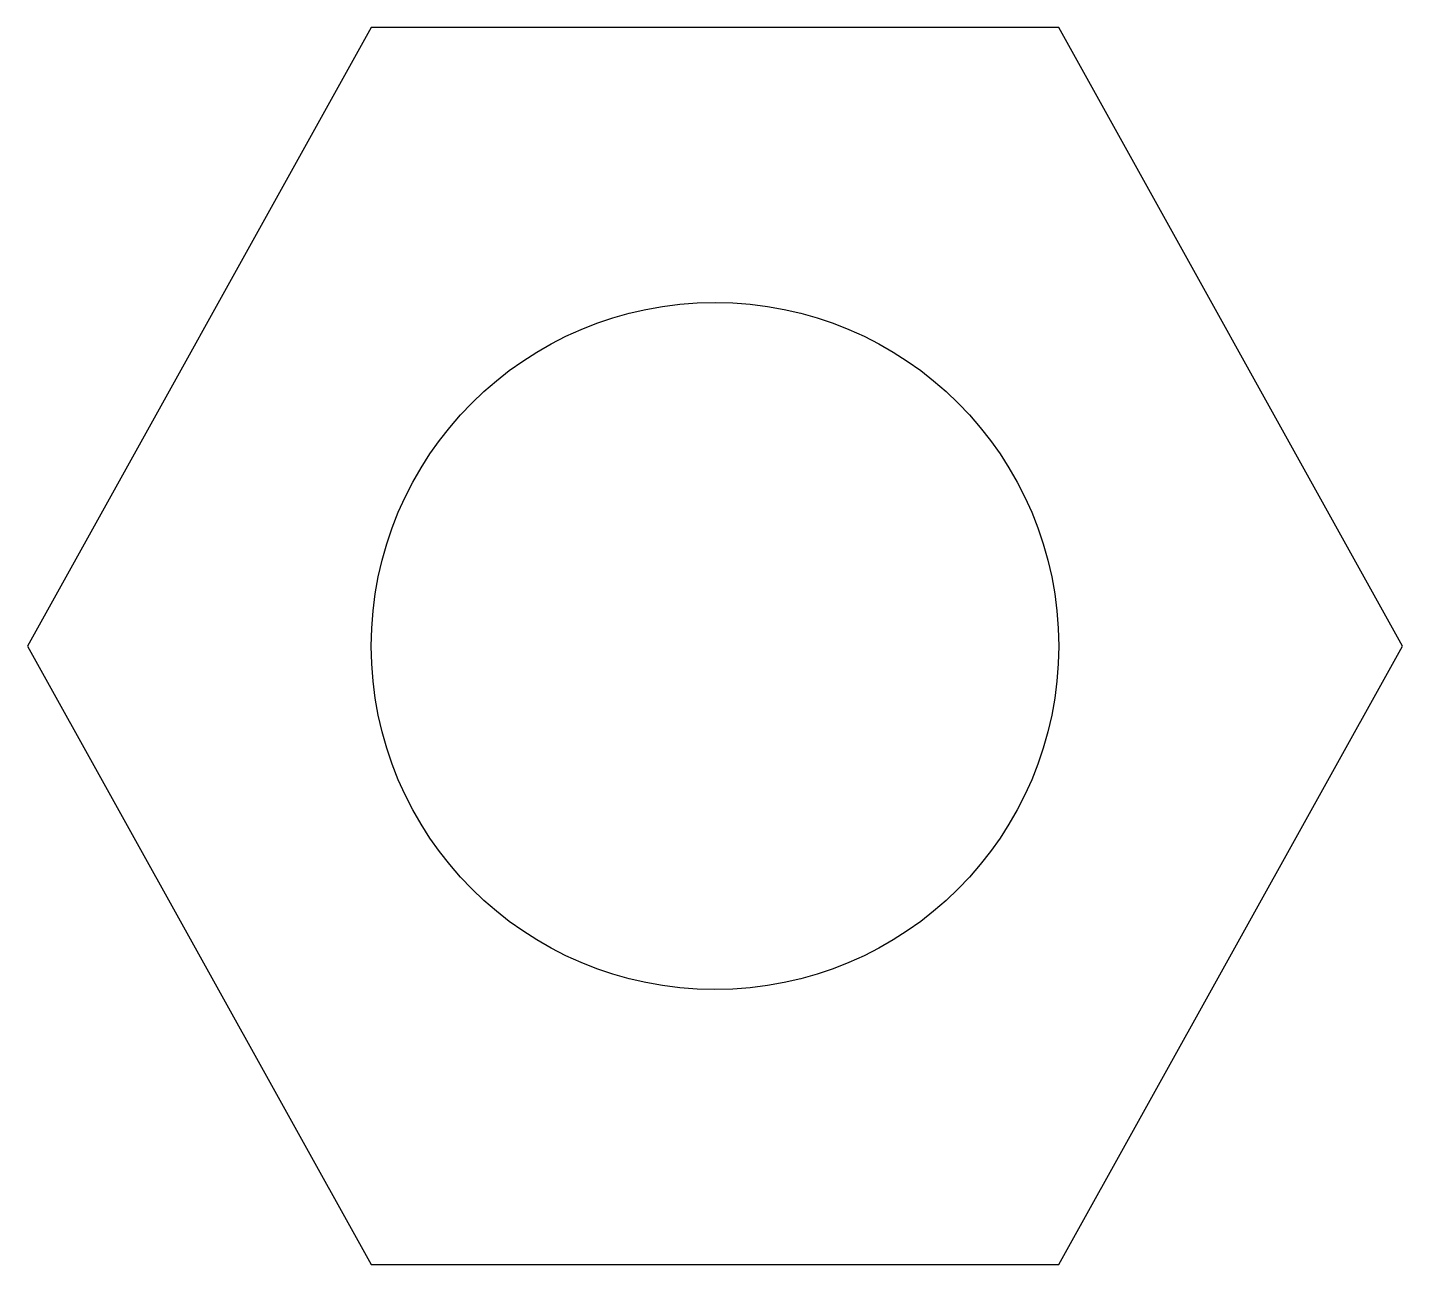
# Model space of a CAD drawing. Header units: metres. Extents: x -3 to 3, y -2.7 to 2.7.
import ezdxf

# ---------------------------------------------------------------- set-up
doc = ezdxf.new("R2010")
doc.units = ezdxf.units.M
doc.layers.add('CUT', color=7, linetype='Continuous')

msp = doc.modelspace()

# ---------------------------------------------------------------- linework, layer by layer
at = {"layer": 'CUT', "color": 7}
msp.add_lwpolyline([(1.5, 2.7), (-1.5, 2.7), (-3, 0), (-1.5, -2.7), (1.5, -2.7), (3, 0), (1.5, 2.7)], close=True, dxfattribs=at)
msp.add_circle((0, 0), 1.5, dxfattribs=at)

doc.saveas('drawing.dxf')
